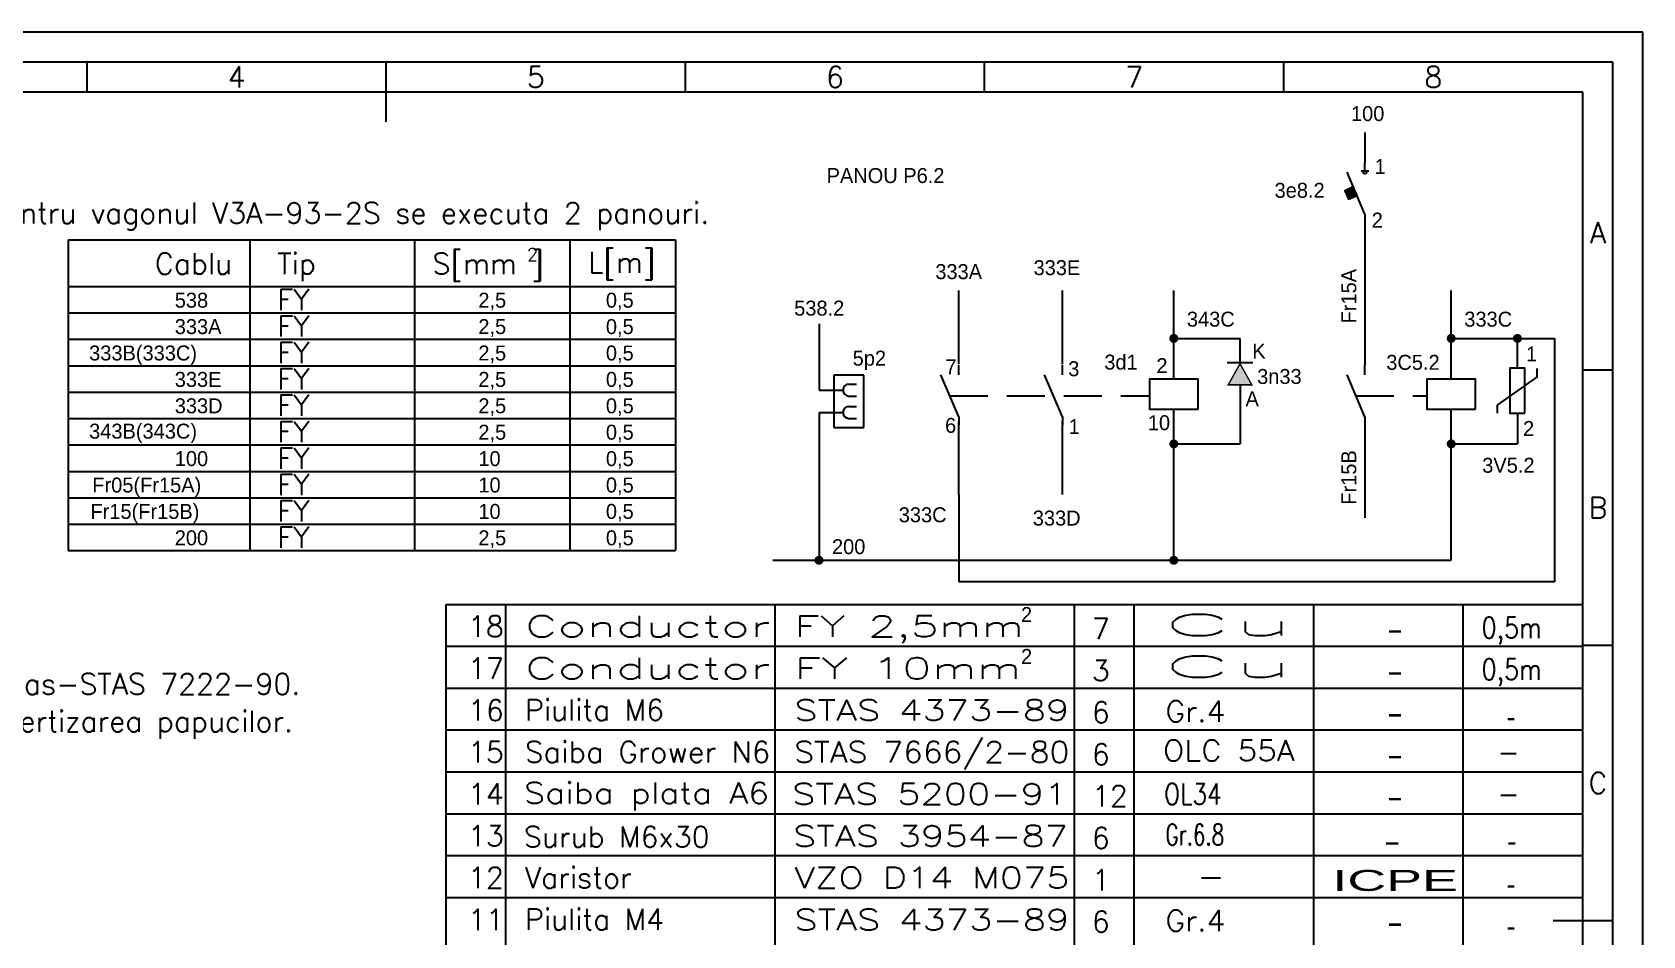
# Model space of a CAD drawing. Header units: millimetres. Extents: x 435 to 1065, y 9 to 306.
# Drawn here: x 585.6 to 854.7, y 155.1 to 306.2 of the extents above; entities that cross this region are included whole.
import ezdxf
from ezdxf.enums import TextEntityAlignment as Align

# ---------------------------------------------------------------- set-up
doc = ezdxf.new("R2010")
doc.units = ezdxf.units.MM
doc.linetypes.add('DASHED2', pattern=[9.525, 6.35, -3.175])
doc.layers.add('LIN_GR', color=3, linetype='Continuous')
doc.layers.add('LIN_SUB', color=7, linetype='Continuous')
doc.styles.add('ISO', font='SIMPLEX.shx')
doc.styles.add('ISOCP', font='SIMPLEX.SHX')

msp = doc.modelspace()

# ---------------------------------------------------------------- linework, layer by layer
at = {"color": 70}
for p, q in [((594.7459, 296.18), (594.7459, 301.18)), ((644.7459, 291.18), (644.7459, 301.18)), ((694.7459, 296.18), (694.7459, 301.18)), ((744.7459, 296.18), (744.7459, 301.18)), ((794.7459, 296.18), (794.7459, 301.18)), ((849.7459, 249.68), (844.7459, 249.68)), ((849.7459, 203.68), (844.7459, 203.68)), ((839.7459, 157.68), (849.7459, 157.68))]:
    msp.add_line(p, q, dxfattribs=at)
at = {"color": 2}
for p, q in [((808.3133, 289.3996), (808.3133, 284.2834)), ((808.3133, 275.7834), (805.3133, 282.7834)), ((807.6833, 283.0334), (808.9433, 283.0334)), ((808.3133, 283.0334), (808.3133, 284.2834)), ((808.3133, 275.7834), (808.3133, 274.2834)), ((808.3133, 274.2834), (808.3133, 262.3985)), ((740.444, 250.6811), (740.444, 262.9926)), ((757.7584, 250.6811), (757.7584, 262.9926)), ((776.372, 250.6811), (776.372, 262.9926)), ((808.3133, 262.3985), (808.3133, 250.5135)), ((822.7321, 250.6811), (822.7321, 262.9926)), ((717.077, 257.4283), (717.077, 246.365)), ((776.372, 254.9917), (787.4352, 254.9917)), ((787.4352, 250.8681), (787.4352, 254.9917)), ((822.7321, 254.9917), (833.7954, 254.9917)), ((833.7954, 250.0058), (833.7954, 254.9917)), ((833.7954, 254.9917), (840.0068, 254.9917)), ((840.0068, 254.9917), (840.0068, 214.3113)), ((740.444, 248.878), (740.444, 250.5135)), ((757.7584, 248.878), (757.7584, 250.5135)), ((776.372, 248.1811), (776.372, 250.6811)), ((808.3133, 248.878), (808.3133, 250.5135)), ((822.7321, 248.1811), (822.7321, 250.6811)), ((719.577, 248.865), (719.577, 240.115)), ((724.577, 248.865), (719.577, 248.865)), ((724.577, 240.115), (724.577, 248.865)), ((740.444, 241.896), (737.444, 248.896)), ((757.7584, 241.896), (754.7584, 248.896)), ((808.3133, 241.896), (805.3133, 248.896)), ((837.1039, 248.5664), (830.487, 243.9143)), ((837.1039, 248.5664), (837.1039, 249.9684)), ((787.4352, 247.1946), (787.4352, 237.3609)), ((717.077, 242.615), (717.077, 217.9057)), ((776.372, 240.6795), (776.372, 243.1811)), ((822.7321, 240.6795), (822.7321, 243.1811)), ((830.487, 242.5123), (830.487, 243.9143)), ((833.7954, 242.5058), (833.7954, 237.3609)), ((719.577, 240.115), (724.577, 240.115)), ((740.444, 241.896), (740.444, 240.516)), ((740.444, 228.8945), (740.444, 241.206)), ((757.7584, 241.896), (757.7584, 240.516)), ((757.7584, 228.8945), (757.7584, 241.206)), ((776.372, 217.9057), (776.372, 240.6795)), ((808.3133, 241.896), (808.3133, 240.516)), ((808.3133, 240.516), (808.3133, 232.0946)), ((822.7321, 217.9057), (822.7321, 240.6795)), ((776.372, 237.3609), (787.4352, 237.3609)), ((822.7321, 237.3609), (833.7954, 237.3609)), ((808.3133, 232.0946), (808.3133, 225.0051)), ((740.444, 228.8945), (740.444, 214.3113)), ((709.3535, 217.9057), (822.7321, 217.9057)), ((840.0068, 214.3113), (740.444, 214.3113))]:
    msp.add_line(p, q, dxfattribs=at)
at = {"color": 1}
for p, q in [((591.5884, 271.4867), (693.1052, 271.4867)), ((591.5884, 271.4867), (591.5884, 219.5286)), ((621.9758, 271.4867), (621.9758, 219.5286)), ((649.4557, 271.4867), (649.4557, 219.5286)), ((675.4336, 271.4867), (675.4336, 219.5286)), ((693.1052, 271.4867), (693.1052, 219.5286)), ((591.5884, 263.6678), (693.1052, 263.6678)), ((604.3042, 263.6678), (693.1052, 263.6678)), ((591.5884, 259.2539), (693.1052, 259.2539)), ((591.5884, 254.8399), (693.1052, 254.8399)), ((591.5884, 250.426), (693.1052, 250.426)), ((591.5884, 246.0121), (693.1052, 246.0121)), ((591.5884, 241.5982), (693.1052, 241.5982)), ((591.5884, 237.1843), (693.1052, 237.1843)), ((591.5884, 232.7704), (693.1052, 232.7704)), ((591.5884, 228.3565), (693.1052, 228.3565)), ((591.5884, 223.9426), (693.1052, 223.9426)), ((591.5884, 219.5286), (693.1052, 219.5286))]:
    msp.add_line(p, q, dxfattribs=at)
at = {"color": 1, "linetype": 'DASHED2'}
for p, q in [((738.944, 245.396), (772.322, 245.396)), ((806.8133, 245.396), (818.6821, 245.396))]:
    msp.add_line(p, q, dxfattribs=at)
at = {"color": 240}
for p, q in [((654.7459, 210.532), (844.856, 210.532)), ((654.7459, 203.532), (844.856, 203.532)), ((654.7459, 196.532), (844.856, 196.532)), ((654.7459, 189.532), (844.856, 189.532)), ((654.7459, 182.532), (844.856, 182.532)), ((654.7459, 175.532), (844.856, 175.532)), ((654.7459, 168.532), (844.856, 168.532)), ((654.7459, 161.532), (844.856, 161.532))]:
    msp.add_line(p, q, dxfattribs=at)
for points in [[(854.7459, 306.18), (434.7459, 306.18), (434.7459, 9.18), (854.7459, 9.18)], [(849.7459, 301.18), (439.7459, 301.18), (439.7459, 14.18), (849.7459, 14.18)]]:
    msp.add_lwpolyline(points, close=True, dxfattribs=at)
at = {"color": 70}
msp.add_lwpolyline([(844.7459, 296.18), (444.7459, 296.18), (444.7459, 19.18), (844.7459, 19.18)], close=True, dxfattribs=at)
at = {"color": 2, "flags": 128}
for points in [[(806.9966, 278.8927), (806.3657, 280.3098), (804.9478, 279.6785), (805.5788, 278.2614)], [(780.422, 243.1811), (780.422, 248.1811), (772.322, 248.1811), (772.322, 243.1811)], [(826.7821, 243.1811), (826.7821, 248.1811), (818.6821, 248.1811), (818.6821, 243.1811)], [(835.0454, 242.5058), (835.0454, 250.0058), (832.5454, 250.0058), (832.5454, 242.5058)]]:
    msp.add_lwpolyline(points, close=True, dxfattribs=at)
at = {"color": 2, "const_width": 0.75}
for points in [[(775.997, 254.9917, 1), (776.747, 254.9917, 1)], [(822.3571, 254.9917, 1), (823.1071, 254.9917, 1)], [(833.4204, 254.9917, 1), (834.1704, 254.9917, 1)], [(775.997, 237.3609, 1), (776.747, 237.3609, 1)], [(822.3571, 237.3609, 1), (823.1071, 237.3609, 1)]]:
    msp.add_lwpolyline(points, format="xyb", close=True, dxfattribs=at)
at = {"color": 2, "const_width": 0.24, "flags": 128}
msp.add_lwpolyline([(787.4352, 250.7685), (785.4733, 247.2386), (789.3972, 247.2386)], close=True, dxfattribs=at)
at = {"color": 2, "flags": 128}
for points in [[(785.2704, 250.9929), (789.6022, 250.9929)], [(717.077, 246.365), (721.077, 246.365)], [(722.077, 247.365), (723.327, 247.365)], [(722.077, 245.365), (723.327, 245.365)], [(717.077, 242.615), (721.077, 242.615)], [(722.077, 243.615), (723.327, 243.615)], [(722.077, 241.615), (723.327, 241.615)]]:
    msp.add_lwpolyline(points, dxfattribs=at)
at = {"color": 1, "const_width": 0.75}
for points in [[(716.702, 217.9057, 1), (717.452, 217.9057, 1)], [(775.997, 217.9057, 1), (776.747, 217.9057, 1)]]:
    msp.add_lwpolyline(points, format="xyb", close=True, dxfattribs=at)
at = {"color": 70}
for points in [[(654.7459, 84.9603), (654.7459, 210.532)], [(664.7459, 84.532), (664.7459, 210.532)], [(709.7459, 84.532), (709.7459, 210.532)], [(759.7459, 84.532), (759.7459, 210.532)], [(769.7459, 84.532), (769.7459, 210.532)], [(799.7459, 84.532), (799.7459, 210.532)], [(824.7459, 84.532), (824.7459, 210.532)]]:
    msp.add_lwpolyline(points, dxfattribs=at)
at = {"color": 2}
msp.add_circle((808.3133, 282.7603), 0.2731, dxfattribs=at)
for centre in [(722.077, 246.365), (722.077, 242.615)]:
    msp.add_arc(centre, 1, 90, 270, dxfattribs=at)
for points in [[(805.5788, 278.2614), (804.9478, 279.6785), (806.9966, 278.8927), (806.3657, 280.3098)], [(787.426, 250.7752), (789.3511, 247.2573), (785.5247, 247.2336)]]:
    msp.add_solid(points, dxfattribs=at)

# ---------------------------------------------------------------- texts
at = {"color": 50, "style": 'ISO'}
for s, p in [('4', (619.7459, 298.68)), ('5', (669.7459, 298.68)), ('6', (719.7459, 298.68)), ('7', (769.7459, 298.68)), ('8', (819.7459, 298.68)), ('A', (847.2459, 272.68)), ('B', (847.2459, 226.68)), ('C', (847.2459, 180.68))]:
    msp.add_text(s, height=3.5, dxfattribs=at).set_placement(p, align=Align.MIDDLE)
at = {"color": 2}
for s, p in [('100', (805.9816, 291.3267)), ('PANOU P6.2', (718.342, 280.9654)), ('1', (809.9286, 282.4761)), ('3e8.2', (793.2101, 278.5003)), ('2', (809.4438, 273.5145)), ('333A', (736.5122, 264.907)), ('333E', (752.9286, 265.5694)), ('538', (609.4043, 260.1321)), ('2,5', (660.1453, 260.1321)), ('0,5', (681.4592, 260.1321)), ('538.2', (712.9252, 258.8045)), ('343C', (778.5578, 256.9598)), ('333C', (824.918, 256.9598)), ('333A', (609.4043, 255.7182)), ('2,5', (660.1453, 255.7182)), ('0,5', (681.4592, 255.7182)), ('333B(333C)', (595.0966, 251.3043)), ('2,5', (660.1453, 251.3043)), ('0,5', (681.4592, 251.3043)), ('K', (789.4894, 251.6315)), ('1', (835.2265, 251.1417)), ('5p2', (722.6974, 250.4394)), ('7', (738.2028, 248.997)), ('3', (758.7245, 248.676)), ('3d1', (764.7512, 249.7804)), ('2', (773.4581, 249.1918)), ('3C5.2', (811.8784, 249.7432)), ('333E', (609.4043, 246.8904)), ('2,5', (660.1453, 246.8904)), ('0,5', (681.4592, 246.8904)), ('3n33', (790.2971, 247.3776)), ('333D', (609.4043, 242.4765)), ('2,5', (660.1453, 242.4765)), ('0,5', (681.4592, 242.4765)), ('A', (788.3511, 243.6448)), ('343B(343C)', (595.0966, 238.2391)), ('2,5', (660.1453, 238.0626)), ('0,5', (681.4592, 238.0626)), ('6', (738.1414, 239.1995)), ('1', (758.7941, 239.014)), ('10', (772.0274, 239.6496)), ('2', (834.7418, 238.6848)), ('100', (609.4043, 233.6487)), ('10', (660.1453, 233.6487)), ('0,5', (681.4592, 233.6487)), ('3V5.2', (827.9139, 232.5355)), ('Fr05(Fr15A)', (595.6265, 229.2348)), ('10', (660.1453, 229.2348)), ('0,5', (681.4592, 229.2348)), ('Fr15(Fr15B)', (595.3169, 224.8208)), ('10', (660.1453, 224.8208)), ('0,5', (681.4592, 224.8208)), ('333C', (730.403, 224.2569)), ('333D', (752.8024, 223.7104)), ('200', (609.4043, 220.4069)), ('2,5', (660.1453, 220.4069)), ('0,5', (681.4592, 220.4069)), ('200', (719.2433, 218.9328)), ('2', (750.8371, 207.5807)), ('2', (750.8371, 200.5807))]:
    msp.add_text(s, height=2.5, dxfattribs=at).set_placement(p)
for s, p in [('Fr15A', (806.8645, 257.4968)), ('Fr15B', (806.8645, 227.1929))]:
    msp.add_text(s, height=2.5, rotation=90, dxfattribs=at).set_placement(p)
at = {"color": 50}
for s, width, p, p2 in [('    -    ', 0.666667, (802.8618, 204.6352), (823.8618, 204.6352)), ('    -    ', 0.666667, (802.8618, 204.6352), (823.8618, 204.6352)), ('    -    ', 0.666667, (802.8618, 197.6352), (823.8618, 197.6352)), ('    -    ', 0.666667, (802.8618, 190.6352), (823.8618, 190.6352)), ('    -    ', 0.666667, (802.8618, 183.6352), (823.8618, 183.6352)), ('    -    ', 0.666667, (802.8618, 176.6352), (823.8618, 176.6352)), ('    -    ', 0.666667, (802.3615, 169.2242), (823.3615, 169.2242)), ('ICPE', 1.8, (802.8618, 162.6352), (823.8618, 162.6352)), ('    -    ', 0.666667, (802.8618, 155.6352), (823.8618, 155.6352))]:
    msp.add_text(s, height=3.5, dxfattribs=dict(at, width=width)).set_placement(p, p2, align=Align.FIT)
for p in [(832.7331, 190.0055), (832.8615, 169.2242), (832.7331, 162.0055), (832.7331, 155.0055)]:
    msp.add_text('-', height=3.5, dxfattribs=at).set_placement(p, align=Align.CENTER)
at = {"layer": 'LIN_GR', "color": 3, "style": 'ISOCP'}
for s, p in [('18', (658.4104, 205.092)), ('17', (658.4104, 198.092)), ('16', (658.4104, 191.092)), ('15', (658.4104, 184.092)), ('14', (658.4104, 177.092)), ('13', (658.4104, 170.092)), ('12', (658.4104, 163.092)), ('11', (658.4104, 156.092))]:
    msp.add_text(s, height=3.5, dxfattribs=at).set_placement(p)
at = {"layer": 'LIN_SUB', "color": 2, "style": 'ISOCP'}
for s, height, p in [('Pentru vagonul V3A-93-2S se executa 2 panouri.', 3.5, (577.6774, 274.2283)), ('Cablu', 3.5, (606.0883, 265.7211)), ('Tip', 3.5, (626.5369, 265.7211)), ('S[mm ]', 3.5, (652.4774, 265.7211)), ('2', 2.1, (668.2855, 267.9798)), ('L[m]', 3.5, (678.4799, 265.9733)), ('FY', 3.5, (626.5369, 259.6984)), ('FY', 3.5, (626.5369, 255.2845)), ('FY', 3.5, (626.5369, 250.8705)), ('FY', 3.5, (626.5369, 246.4566)), ('FY', 3.5, (626.5369, 242.0427)), ('FY', 3.5, (626.5369, 237.6288)), ('FY', 3.5, (626.5369, 233.2149)), ('FY', 3.5, (626.5369, 228.801)), ('FY', 3.5, (626.5369, 224.3871)), ('FY', 3.5, (626.5369, 219.9732)), ('1.Organele de asamblare se acopera AE/OL/Zn40-SL-Pas-STAS 7222-90.', 3.5, (447.0755, 195.4903)), ('2.Tuburile PVC se trag pe capetele cablurilor inainte de sertizarea papucilor.', 3.5, (445.439, 189.2225))]:
    msp.add_text(s, height=height, dxfattribs=at).set_placement(p)
at = {"layer": 'LIN_SUB', "color": 50, "style": 'ISOCP'}
for s, width, p, p2 in [('Conductor', 1.576923, (667.9233, 205.0944), (708.9233, 205.0944)), ('FY 2,5mm  ', 1.346341, (712.9233, 205.0944), (758.9233, 205.0944)), ('Cu', 4.125, (774.5244, 205.3562), (796.5244, 205.3562)), ('0,5m', 0.834315, (827.8184, 204.9029), (837.8302, 204.9029)), ('Conductor', 1.576923, (667.9233, 198.0944), (708.9233, 198.0944)), ('FY 10mm  ', 1.445026, (712.9233, 198.0944), (758.9233, 198.0944)), ('Cu', 4.125, (774.5244, 198.3562), (796.5244, 198.3562)), ('0,5m', 0.834315, (827.8184, 197.9029), (837.8302, 197.9029)), ('STAS 4373-89', 1.159664, (712.9233, 191.0944), (758.9233, 191.0944)), ('Gr.4', 1.018148, (774.9781, 190.9029), (784.9899, 190.9029)), ('Saiba Grower N6', 0.931818, (667.9233, 184.0944), (708.9233, 184.0944)), ('STAS 7666/2-80', 0.982206, (712.9233, 184.0944), (758.9233, 184.0944)), ('OLC 55A', 0.977778, (774.5244, 184.3562), (796.5244, 184.3562)), ('Saiba plata A6', 1.037975, (667.7513, 177.2663), (708.7513, 177.2663)), ('STAS 5200-91', 1.2, (712.5793, 177.0944), (758.5793, 177.0944)), ('OL34', 0.778865, (774.7513, 177.1008), (784.3573, 177.1008)), ('STAS 3954-87', 1.154812, (712.7005, 170.077), (758.7005, 170.077)), ('Gr.6.8', 0.668788, (774.9781, 170.2664), (784.787, 170.2664)), ('VZO D14 M075', 1.174468, (712.9233, 163.0944), (758.9233, 163.0944)), ('   -   ', 0.942857, (771.2244, 163.3384), (793.2244, 163.3384)), ('STAS 4373-89', 1.159664, (712.9233, 156.0944), (758.9233, 156.0944)), ('Gr.4', 1.018148, (774.9781, 155.9029), (784.9899, 155.9029))]:
    msp.add_text(s, height=3.5, dxfattribs=dict(at, width=width)).set_placement(p, p2, align=Align.FIT)
for s, p in [('7', (762.6706, 204.7265)), ('3', (762.6706, 197.7265)), ('Piulita M6', (667.9233, 191.1182)), ('6', (762.6706, 190.7265)), ('6', (762.6706, 183.7265)), ('12', (762.6706, 176.7265)), ('Surub M6x30', (667.7513, 169.9225)), ('6', (762.6706, 169.7265)), ('Varistor', (667.9233, 163.1182)), ('1', (762.6706, 162.7265)), ('Piulita M4', (667.9233, 156.1182)), ('6', (762.6706, 155.7265))]:
    msp.add_text(s, height=3.5, dxfattribs=at).set_placement(p)
at = {"layer": 'LIN_SUB', "color": 2, "style": 'ISOCP', "width": 0.942857}
for p in [(832.2841, 184.1153), (832.2841, 177.1153)]:
    msp.add_text('-', height=3.5, dxfattribs=at).set_placement(p, align=Align.CENTER)

doc.saveas('drawing.dxf')
